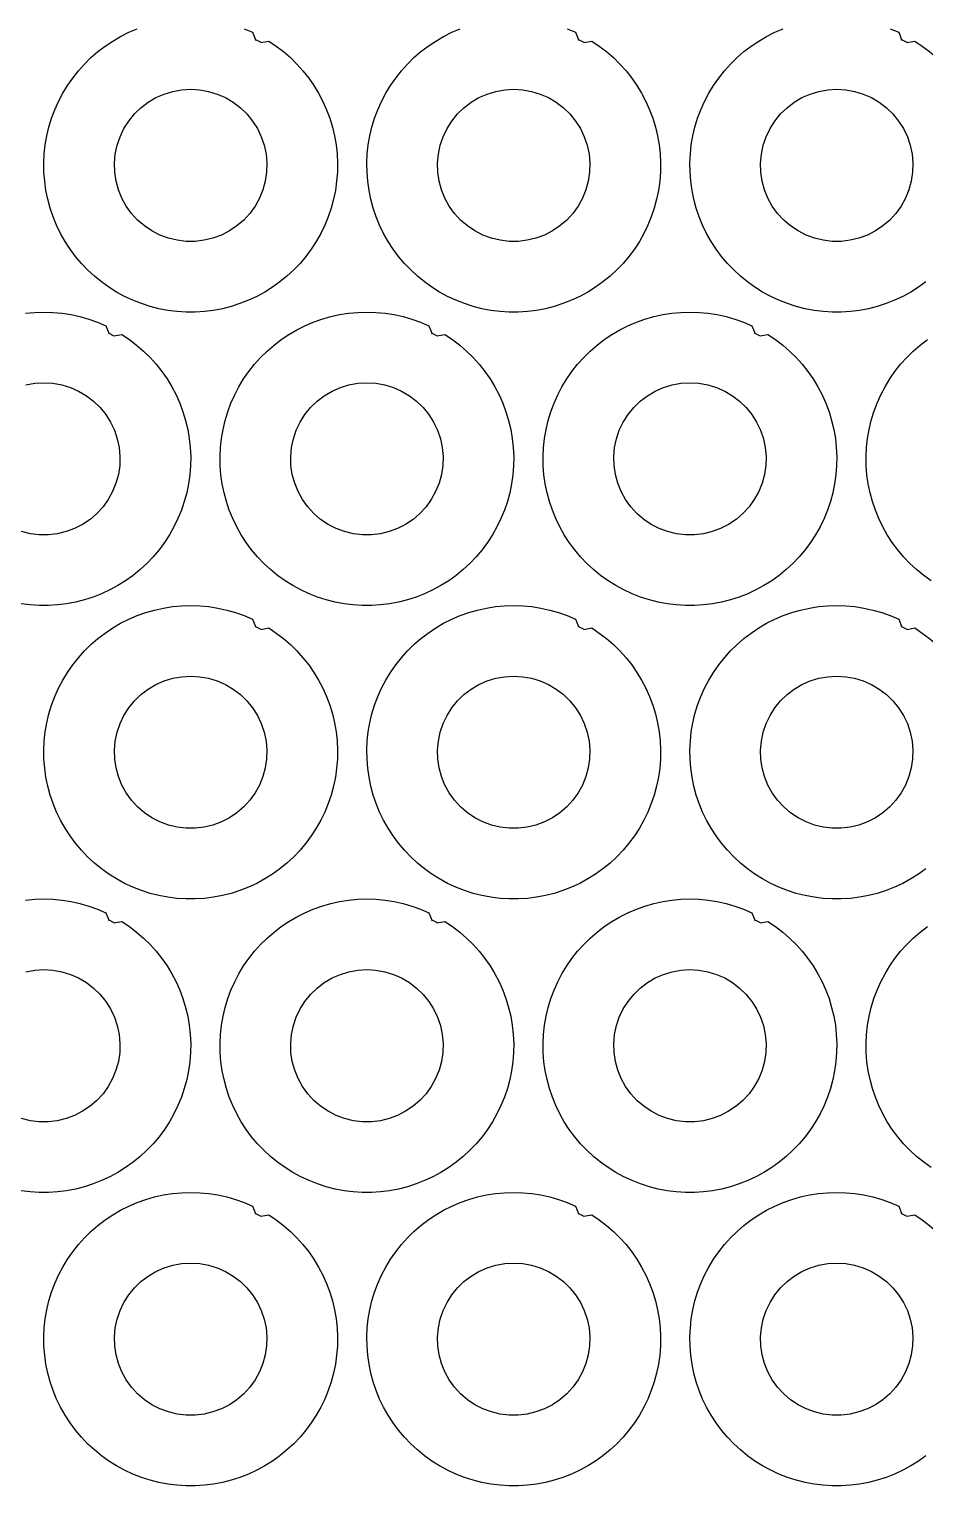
# Model space of a CAD drawing. Extents: x 0 to 183, y 0 to 160.
# Drawn here: x 42.5 to 91.3, y 0.1 to 79.5 of the extents above; entities that cross this region are included whole.
import ezdxf

# ---------------------------------------------------------------- set-up
doc = ezdxf.new("R2010")
doc.units = 0
doc.layers.add('Layer_1', color=7, linetype='CONTINUOUS')

msp = doc.modelspace()

# ---------------------------------------------------------------- linework, layer by layer
at = {"layer": 'Layer_1', "color": 7}
for points in [[(43.356412, 72.741957), (43.41043, 73.236957), (43.495407, 73.726957), (43.610412, 74.211956), (43.755418, 74.687958), (43.929408, 75.153957), (44.132411, 75.607957), (44.363409, 76.048957), (44.620429, 76.474958), (44.904429, 76.882958), (45.213406, 77.273957), (45.545413, 77.643956), (45.899404, 77.992958), (46.275409, 78.319957), (46.670407, 78.621958), (47.083411, 78.899958), (47.513405, 79.150958), (47.957425, 79.373956), (48.415415, 79.569956)], [(54.249428, 79.569956), (54.707418, 79.373956), (54.886962, 78.935481)], [(60.954203, 72.741957), (61.00822, 73.236957), (61.093198, 73.726957), (61.208203, 74.211956), (61.353209, 74.687958), (61.527199, 75.153957), (61.730201, 75.607957), (61.9612, 76.048957), (62.21822, 76.474958), (62.50222, 76.882958), (62.811197, 77.273957), (63.143203, 77.643956), (63.497195, 77.992958), (63.873199, 78.319957), (64.268198, 78.621958), (64.681202, 78.899958), (65.111195, 79.150958), (65.555216, 79.373956), (66.013206, 79.569956)], [(71.847219, 79.569956), (72.305209, 79.373956), (72.484753, 78.935481)], [(78.551995, 72.741957), (78.606012, 73.236957), (78.690989, 73.726957), (78.805995, 74.211956), (78.951001, 74.687958), (79.124991, 75.153957), (79.327993, 75.607957), (79.558992, 76.048957), (79.816012, 76.474958), (80.100012, 76.882958), (80.408989, 77.273957), (80.740995, 77.643956), (81.094986, 77.992958), (81.470991, 78.319957), (81.865989, 78.621958), (82.278993, 78.899958), (82.708987, 79.150958), (83.153007, 79.373956), (83.610998, 79.569956)], [(89.445011, 79.569956), (89.903001, 79.373956), (90.082545, 78.935481)], [(55.171115, 78.81162), (54.847784, 78.974659)], [(55.15141, 78.81795), (55.581404, 78.899958), (55.994408, 78.621958), (56.389406, 78.319957), (56.765411, 77.992958), (57.119431, 77.643956), (57.451409, 77.273957), (57.760414, 76.882958), (58.044414, 76.474958), (58.301405, 76.048957), (58.532404, 75.607957), (58.735407, 75.153957), (58.909425, 74.687958), (59.054431, 74.211956), (59.169408, 73.726957), (59.254413, 73.236957), (59.308431, 72.741957), (59.331291, 72.244958)], [(72.768906, 78.81162), (72.445575, 78.974659)], [(72.749201, 78.81795), (73.179195, 78.899958), (73.592199, 78.621958), (73.987197, 78.319957), (74.363202, 77.992958), (74.717221, 77.643956), (75.049199, 77.273957), (75.358204, 76.882958), (75.642205, 76.474958), (75.899196, 76.048957), (76.130195, 75.607957), (76.333198, 75.153957), (76.507216, 74.687958), (76.652222, 74.211956), (76.767199, 73.726957), (76.852204, 73.236957), (76.906222, 72.741957), (76.929082, 72.244958)], [(90.366698, 78.81162), (90.043367, 78.974659)], [(90.346993, 78.81795), (90.776987, 78.899958), (91.189991, 78.621958), (91.584989, 78.319957), (91.960994, 77.992958), (92.315013, 77.643956), (92.646991, 77.273957), (92.955996, 76.882958), (93.239996, 76.474958), (93.496988, 76.048957), (93.727987, 75.607957), (93.930989, 75.153957), (94.105008, 74.687958), (94.250013, 74.211956), (94.364991, 73.726957), (94.449996, 73.236957), (94.504013, 72.741957), (94.526873, 72.244958)], [(47.184418, 72.243958), (47.227429, 72.733958), (47.329424, 73.214958), (47.486424, 73.680958), (47.698429, 74.124958), (47.960416, 74.539958), (48.270409, 74.921957), (48.623413, 75.264958), (49.014432, 75.562957), (49.437426, 75.812958), (49.88743, 76.010956), (50.357414, 76.154957), (50.841425, 76.241958), (51.332407, 76.270956), (51.823418, 76.241958), (52.307429, 76.154957), (52.777413, 76.010956), (53.227417, 75.812958), (53.650411, 75.562957), (54.04143, 75.264958), (54.394406, 74.921957), (54.704427, 74.539958), (54.966414, 74.124958), (55.178419, 73.680958), (55.335419, 73.214958), (55.437414, 72.733958), (55.480425, 72.243958), (55.466314, 71.751958)], [(64.782209, 72.243958), (64.82522, 72.733958), (64.927215, 73.214958), (65.084215, 73.680958), (65.29622, 74.124958), (65.558207, 74.539958), (65.8682, 74.921957), (66.221204, 75.264958), (66.612222, 75.562957), (67.035217, 75.812958), (67.48522, 76.010956), (67.955205, 76.154957), (68.439216, 76.241958), (68.930198, 76.270956), (69.421208, 76.241958), (69.90522, 76.154957), (70.375204, 76.010956), (70.825208, 75.812958), (71.248202, 75.562957), (71.639221, 75.264958), (71.992196, 74.921957), (72.302218, 74.539958), (72.564204, 74.124958), (72.77621, 73.680958), (72.93321, 73.214958), (73.035205, 72.733958), (73.078216, 72.243958), (73.064105, 71.751958)], [(82.380001, 72.243958), (82.423011, 72.733958), (82.525006, 73.214958), (82.682007, 73.680958), (82.894012, 74.124958), (83.155999, 74.539958), (83.465992, 74.921957), (83.818995, 75.264958), (84.210014, 75.562957), (84.633009, 75.812958), (85.083012, 76.010956), (85.552997, 76.154957), (86.037008, 76.241958), (86.52799, 76.270956), (87.019, 76.241958), (87.503011, 76.154957), (87.972996, 76.010956), (88.422999, 75.812958), (88.845994, 75.562957), (89.237013, 75.264958), (89.589988, 74.921957), (89.900009, 74.539958), (90.161996, 74.124958), (90.374002, 73.680958), (90.531002, 73.214958), (90.632997, 72.733958), (90.676008, 72.243958), (90.661896, 71.751958)], [(43.333411, 72.244958), (43.356553, 72.741957)], [(60.931202, 72.244958), (60.954344, 72.741957)], [(78.528994, 72.244958), (78.552136, 72.741957)], [(59.331404, 72.244958), (59.323501, 71.747956), (59.28543, 71.251956), (59.21541, 70.758956), (59.115419, 70.271959), (58.985427, 69.790968), (58.826423, 69.319967), (58.637419, 68.859945), (58.420419, 68.411945), (58.176409, 67.977972), (57.905419, 67.56096), (57.609425, 67.160967), (57.288425, 66.779967), (56.945412, 66.419964), (56.579427, 66.081947), (56.194419, 65.767946), (55.78943, 65.477963), (55.368411, 65.213972), (54.931418, 64.975946), (54.479411, 64.765944), (54.016425, 64.584955), (53.542405, 64.431963), (53.060426, 64.309958), (52.571419, 64.217954), (52.077418, 64.155949), (51.581412, 64.124961), (51.083431, 64.124961), (50.587425, 64.155949), (50.093424, 64.217954), (49.604417, 64.309958), (49.12241, 64.431963), (48.648418, 64.584955), (48.185404, 64.765944), (47.733425, 64.975946), (47.296404, 65.213972), (46.875413, 65.477963), (46.470424, 65.767946), (46.085417, 66.081947), (45.719431, 66.419964), (45.376418, 66.779967), (45.055418, 67.160967), (44.759424, 67.56096), (44.488406, 67.977972), (44.244425, 68.411945), (44.027424, 68.859945), (43.83842, 69.319967), (43.679416, 69.790968), (43.549424, 70.271959), (43.449405, 70.758956), (43.379413, 71.251956), (43.341426, 71.747956), (43.333524, 72.244958)], [(55.466427, 71.751958), (55.393416, 71.265957), (55.263424, 70.791956), (55.079415, 70.335967), (54.841417, 69.905945), (54.555413, 69.505951), (54.223407, 69.142957), (53.850422, 68.821958), (53.442414, 68.547948), (53.005421, 68.32296), (52.544411, 68.151962), (52.066411, 68.035969), (51.578421, 67.977972), (51.086423, 67.977972), (50.598404, 68.035969), (50.120404, 68.151962), (49.659422, 68.32296), (49.222429, 68.547948), (48.814421, 68.821958), (48.441408, 69.142957), (48.10943, 69.505951), (47.823426, 69.905945), (47.585428, 70.335967), (47.401419, 70.791956), (47.271427, 71.265957), (47.198416, 71.751958), (47.184305, 72.243958)], [(76.929194, 72.244958), (76.921292, 71.747956), (76.88322, 71.251956), (76.813201, 70.758956), (76.71321, 70.271959), (76.583218, 69.790968), (76.424214, 69.319967), (76.23521, 68.859945), (76.018209, 68.411945), (75.7742, 67.977972), (75.50321, 67.56096), (75.207216, 67.160967), (74.886216, 66.779967), (74.543203, 66.419964), (74.177217, 66.081947), (73.79221, 65.767946), (73.387221, 65.477963), (72.966202, 65.213972), (72.529209, 64.975946), (72.077202, 64.765944), (71.614216, 64.584955), (71.140196, 64.431963), (70.658217, 64.309958), (70.16921, 64.217954), (69.675208, 64.155949), (69.179203, 64.124961), (68.681222, 64.124961), (68.185216, 64.155949), (67.691214, 64.217954), (67.202208, 64.309958), (66.720201, 64.431963), (66.246208, 64.584955), (65.783195, 64.765944), (65.331216, 64.975946), (64.894195, 65.213972), (64.473204, 65.477963), (64.068215, 65.767946), (63.683207, 66.081947), (63.317222, 66.419964), (62.974209, 66.779967), (62.653209, 67.160967), (62.357214, 67.56096), (62.086196, 67.977972), (61.842215, 68.411945), (61.625215, 68.859945), (61.43621, 69.319967), (61.277206, 69.790968), (61.147215, 70.271959), (61.047195, 70.758956), (60.977204, 71.251956), (60.939217, 71.747956), (60.931315, 72.244958)], [(73.064218, 71.751958), (72.991207, 71.265957), (72.861215, 70.791956), (72.677206, 70.335967), (72.439208, 69.905945), (72.153204, 69.505951), (71.821198, 69.142957), (71.448213, 68.821958), (71.040204, 68.547948), (70.603212, 68.32296), (70.142202, 68.151962), (69.664202, 68.035969), (69.176211, 67.977972), (68.684213, 67.977972), (68.196195, 68.035969), (67.718195, 68.151962), (67.257213, 68.32296), (66.82022, 68.547948), (66.412212, 68.821958), (66.039198, 69.142957), (65.70722, 69.505951), (65.421216, 69.905945), (65.183218, 70.335967), (64.99921, 70.791956), (64.869218, 71.265957), (64.796207, 71.751958), (64.782096, 72.243958)], [(91.390002, 65.767946), (90.985013, 65.477963), (90.563994, 65.213972), (90.127001, 64.975946), (89.674994, 64.765944), (89.212008, 64.584955), (88.737988, 64.431963), (88.256008, 64.309958), (87.767002, 64.217954), (87.273, 64.155949), (86.776995, 64.124961), (86.279014, 64.124961), (85.783008, 64.155949), (85.289006, 64.217954), (84.8, 64.309958), (84.317992, 64.431963), (83.844, 64.584955), (83.380986, 64.765944), (82.929008, 64.975946), (82.491986, 65.213972), (82.070996, 65.477963), (81.666007, 65.767946), (81.280999, 66.081947), (80.915013, 66.419964), (80.572, 66.779967), (80.251001, 67.160967), (79.955006, 67.56096), (79.683988, 67.977972), (79.440007, 68.411945), (79.223006, 68.859945), (79.034002, 69.319967), (78.874998, 69.790968), (78.745007, 70.271959), (78.644987, 70.758956), (78.574996, 71.251956), (78.537009, 71.747956), (78.529107, 72.244958)], [(90.662009, 71.751958), (90.588998, 71.265957), (90.459007, 70.791956), (90.274998, 70.335967), (90.037, 69.905945), (89.750996, 69.505951), (89.41899, 69.142957), (89.046005, 68.821958), (88.637996, 68.547948), (88.201003, 68.32296), (87.739993, 68.151962), (87.261994, 68.035969), (86.774003, 67.977972), (86.282005, 67.977972), (85.793986, 68.035969), (85.315987, 68.151962), (84.855005, 68.32296), (84.418012, 68.547948), (84.010003, 68.821958), (83.63699, 69.142957), (83.305012, 69.505951), (83.019008, 69.905945), (82.78101, 70.335967), (82.597001, 70.791956), (82.46701, 71.265957), (82.393999, 71.751958), (82.379888, 72.243958)], [(42.340412, 64.062946), (42.836418, 64.109947), (43.333411, 64.124961), (43.830433, 64.109933), (44.32641, 64.062946), (44.81742, 63.985947), (45.303407, 63.878945), (45.781435, 63.740947), (46.250432, 63.573945), (46.708422, 63.377945), (46.887966, 62.93947)], [(52.955207, 56.745945), (53.009224, 57.240946), (53.094201, 57.730946), (53.209207, 58.215945), (53.354213, 58.691947), (53.528203, 59.157946), (53.731205, 59.611946), (53.962204, 60.052946), (54.219224, 60.478947), (54.503224, 60.886947), (54.812201, 61.277946), (55.144207, 61.647945), (55.498198, 61.996947), (55.874203, 62.323946), (56.269201, 62.625946), (56.682205, 62.903947), (57.112199, 63.154947), (57.556219, 63.377945), (58.01421, 63.573945), (58.483206, 63.740947), (58.961206, 63.878945), (59.447221, 63.985947), (59.938203, 64.062946), (60.434209, 64.109947), (60.931202, 64.124961), (61.428224, 64.109933), (61.924201, 64.062946), (62.415211, 63.985947), (62.901198, 63.878945), (63.379226, 63.740947), (63.848223, 63.573945), (64.306213, 63.377945), (64.485757, 62.93947)], [(70.552999, 56.745945), (70.607016, 57.240946), (70.691993, 57.730946), (70.806999, 58.215945), (70.952004, 58.691947), (71.125994, 59.157946), (71.328997, 59.611946), (71.559996, 60.052946), (71.817016, 60.478947), (72.101016, 60.886947), (72.409993, 61.277946), (72.741999, 61.647945), (73.09599, 61.996947), (73.471995, 62.323946), (73.866993, 62.625946), (74.279997, 62.903947), (74.709991, 63.154947), (75.154011, 63.377945), (75.612001, 63.573945), (76.080998, 63.740947), (76.558998, 63.878945), (77.045013, 63.985947), (77.535995, 64.062946), (78.032, 64.109947), (78.528994, 64.124961), (79.026015, 64.109933), (79.521993, 64.062946), (80.013003, 63.985947), (80.49899, 63.878945), (80.977018, 63.740947), (81.446014, 63.573945), (81.904005, 63.377945), (82.083549, 62.93947)], [(47.172119, 62.815608), (46.848788, 62.978648)], [(47.152414, 62.821939), (47.582408, 62.903947), (47.995412, 62.625946), (48.39041, 62.323946), (48.766415, 61.996947), (49.120434, 61.647945), (49.452412, 61.277946), (49.761417, 60.886947), (50.045418, 60.478947), (50.302409, 60.052946), (50.533408, 59.611946), (50.736411, 59.157946), (50.910429, 58.691947), (51.055435, 58.215945), (51.170412, 57.730946), (51.255417, 57.240946), (51.309435, 56.745945), (51.332295, 56.248946)], [(64.76991, 62.815608), (64.446579, 62.978648)], [(64.750205, 62.821939), (65.180199, 62.903947), (65.593203, 62.625946), (65.988201, 62.323946), (66.364206, 61.996947), (66.718225, 61.647945), (67.050203, 61.277946), (67.359208, 60.886947), (67.643208, 60.478947), (67.9002, 60.052946), (68.131199, 59.611946), (68.334201, 59.157946), (68.50822, 58.691947), (68.653225, 58.215945), (68.768203, 57.730946), (68.853208, 57.240946), (68.907225, 56.745945), (68.930085, 56.248946)], [(82.367701, 62.815608), (82.044371, 62.978648)], [(82.347997, 62.821939), (82.77799, 62.903947), (83.190994, 62.625946), (83.585993, 62.323946), (83.961997, 61.996947), (84.316017, 61.647945), (84.647995, 61.277946), (84.957, 60.886947), (85.241, 60.478947), (85.497992, 60.052946), (85.728991, 59.611946), (85.931993, 59.157946), (86.106011, 58.691947), (86.251017, 58.215945), (86.365994, 57.730946), (86.451, 57.240946), (86.505017, 56.745945), (86.527877, 56.248946)], [(88.15079, 56.745945), (88.204808, 57.240946), (88.289785, 57.730946), (88.40479, 58.215945), (88.549796, 58.691947), (88.723786, 59.157946), (88.926789, 59.611946), (89.157787, 60.052946), (89.414807, 60.478947), (89.698807, 60.886947), (90.007784, 61.277946), (90.339791, 61.647945), (90.693782, 61.996947), (91.069787, 62.323946), (91.464785, 62.625946)], [(42.358418, 60.158946), (42.842429, 60.245947), (43.333411, 60.274945), (43.824421, 60.245947), (44.308433, 60.158946), (44.778417, 60.014945), (45.228421, 59.816946), (45.651415, 59.566945), (46.042434, 59.268947), (46.395409, 58.925945), (46.705431, 58.543946), (46.967417, 58.128947), (47.179423, 57.684947), (47.336423, 57.218947), (47.438418, 56.737947), (47.481429, 56.247947), (47.467318, 55.755946)], [(56.783213, 56.247947), (56.826223, 56.737947), (56.928218, 57.218947), (57.085219, 57.684947), (57.297224, 58.128947), (57.559211, 58.543946), (57.869204, 58.925945), (58.222207, 59.268947), (58.613226, 59.566945), (59.036221, 59.816946), (59.486224, 60.014945), (59.956209, 60.158946), (60.44022, 60.245947), (60.931202, 60.274945), (61.422212, 60.245947), (61.906223, 60.158946), (62.376208, 60.014945), (62.826211, 59.816946), (63.249206, 59.566945), (63.640225, 59.268947), (63.9932, 58.925945), (64.303221, 58.543946), (64.565208, 58.128947), (64.777214, 57.684947), (64.934214, 57.218947), (65.036209, 56.737947), (65.07922, 56.247947), (65.065108, 55.755946)], [(74.381004, 56.247947), (74.424015, 56.737947), (74.52601, 57.218947), (74.68301, 57.684947), (74.895016, 58.128947), (75.157003, 58.543946), (75.466996, 58.925945), (75.819999, 59.268947), (76.211018, 59.566945), (76.634013, 59.816946), (77.084016, 60.014945), (77.554001, 60.158946), (78.038012, 60.245947), (78.528994, 60.274945), (79.020004, 60.245947), (79.504015, 60.158946), (79.974, 60.014945), (80.424003, 59.816946), (80.846998, 59.566945), (81.238017, 59.268947), (81.590992, 58.925945), (81.901013, 58.543946), (82.163, 58.128947), (82.375005, 57.684947), (82.532006, 57.218947), (82.634001, 56.737947), (82.677011, 56.247947), (82.6629, 55.755946)], [(52.932206, 56.248946), (52.955348, 56.745945)], [(70.529998, 56.248946), (70.55314, 56.745945)], [(88.127789, 56.248946), (88.150931, 56.745945)], [(51.332407, 56.248946), (51.324505, 55.751944), (51.286433, 55.255945), (51.216414, 54.762945), (51.116423, 54.275948), (50.986431, 53.794956), (50.827427, 53.323956), (50.638423, 52.863933), (50.421422, 52.415934), (50.177413, 51.981961), (49.906423, 51.564949), (49.610429, 51.164956), (49.289429, 50.783956), (48.946416, 50.423953), (48.58043, 50.085935), (48.195423, 49.771935), (47.790434, 49.481952), (47.369415, 49.217961), (46.932422, 48.979935), (46.480415, 48.769933), (46.017429, 48.588944), (45.543409, 48.435951), (45.06143, 48.313947), (44.572423, 48.221942), (44.078421, 48.159938), (43.582416, 48.12895), (43.084435, 48.12895), (42.588429, 48.159938), (42.094427, 48.221942)], [(47.467431, 55.755946), (47.39442, 55.269946), (47.264428, 54.795945), (47.080419, 54.339956), (46.842421, 53.909934), (46.556417, 53.50994), (46.224411, 53.146946), (45.851426, 52.825946), (45.443417, 52.551937), (45.006425, 52.326949), (44.545415, 52.155951), (44.067415, 52.039957), (43.579424, 51.981961), (43.087426, 51.981961), (42.599408, 52.039957), (42.121408, 52.155951)], [(68.930198, 56.248946), (68.922296, 55.751944), (68.884224, 55.255945), (68.814205, 54.762945), (68.714214, 54.275948), (68.584222, 53.794956), (68.425218, 53.323956), (68.236214, 52.863933), (68.019213, 52.415934), (67.775204, 51.981961), (67.504214, 51.564949), (67.208219, 51.164956), (66.88722, 50.783956), (66.544207, 50.423953), (66.178221, 50.085935), (65.793214, 49.771935), (65.388225, 49.481952), (64.967206, 49.217961), (64.530213, 48.979935), (64.078206, 48.769933), (63.61522, 48.588944), (63.1412, 48.435951), (62.65922, 48.313947), (62.170214, 48.221942), (61.676212, 48.159938), (61.180207, 48.12895), (60.682226, 48.12895), (60.18622, 48.159938), (59.692218, 48.221942), (59.203212, 48.313947), (58.721204, 48.435951), (58.247212, 48.588944), (57.784198, 48.769933), (57.33222, 48.979935), (56.895198, 49.217961), (56.474208, 49.481952), (56.069219, 49.771935), (55.684211, 50.085935), (55.318225, 50.423953), (54.975212, 50.783956), (54.654213, 51.164956), (54.358218, 51.564949), (54.0872, 51.981961), (53.843219, 52.415934), (53.626218, 52.863933), (53.437214, 53.323956), (53.27821, 53.794956), (53.148219, 54.275948), (53.048199, 54.762945), (52.978208, 55.255945), (52.940221, 55.751944), (52.932319, 56.248946)], [(65.065221, 55.755946), (64.99221, 55.269946), (64.862219, 54.795945), (64.67821, 54.339956), (64.440212, 53.909934), (64.154208, 53.50994), (63.822202, 53.146946), (63.449217, 52.825946), (63.041208, 52.551937), (62.604215, 52.326949), (62.143205, 52.155951), (61.665206, 52.039957), (61.177215, 51.981961), (60.685217, 51.981961), (60.197198, 52.039957), (59.719199, 52.155951), (59.258217, 52.326949), (58.821224, 52.551937), (58.413215, 52.825946), (58.040202, 53.146946), (57.708224, 53.50994), (57.42222, 53.909934), (57.184222, 54.339956), (57.000213, 54.795945), (56.870222, 55.269946), (56.797211, 55.755946), (56.7831, 56.247947)], [(86.52799, 56.248946), (86.520088, 55.751944), (86.482016, 55.255945), (86.411997, 54.762945), (86.312005, 54.275948), (86.182014, 53.794956), (86.02301, 53.323956), (85.834006, 52.863933), (85.617005, 52.415934), (85.372996, 51.981961), (85.102006, 51.564949), (84.806011, 51.164956), (84.485012, 50.783956), (84.141999, 50.423953), (83.776013, 50.085935), (83.391005, 49.771935), (82.986016, 49.481952), (82.564997, 49.217961), (82.128004, 48.979935), (81.675997, 48.769933), (81.213012, 48.588944), (80.738991, 48.435951), (80.257012, 48.313947), (79.768006, 48.221942), (79.274004, 48.159938), (78.777998, 48.12895), (78.280017, 48.12895), (77.784012, 48.159938), (77.29001, 48.221942), (76.801004, 48.313947), (76.318996, 48.435951), (75.845004, 48.588944), (75.38199, 48.769933), (74.930011, 48.979935), (74.49299, 49.217961), (74.071999, 49.481952), (73.66701, 49.771935), (73.282003, 50.085935), (72.916017, 50.423953), (72.573004, 50.783956), (72.252005, 51.164956), (71.95601, 51.564949), (71.684992, 51.981961), (71.441011, 52.415934), (71.22401, 52.863933), (71.035006, 53.323956), (70.876002, 53.794956), (70.74601, 54.275948), (70.645991, 54.762945), (70.576, 55.255945), (70.538013, 55.751944), (70.53011, 56.248946)], [(82.663013, 55.755946), (82.590002, 55.269946), (82.460011, 54.795945), (82.276002, 54.339956), (82.038004, 53.909934), (81.752, 53.50994), (81.419994, 53.146946), (81.047009, 52.825946), (80.639, 52.551937), (80.202007, 52.326949), (79.740997, 52.155951), (79.262997, 52.039957), (78.775007, 51.981961), (78.283009, 51.981961), (77.79499, 52.039957), (77.31699, 52.155951), (76.856009, 52.326949), (76.419016, 52.551937), (76.011007, 52.825946), (75.637994, 53.146946), (75.306016, 53.50994), (75.020012, 53.909934), (74.782014, 54.339956), (74.598005, 54.795945), (74.468014, 55.269946), (74.395003, 55.755946), (74.380892, 56.247947)], [(91.669791, 49.481952), (91.264802, 49.771935), (90.879795, 50.085935), (90.513809, 50.423953), (90.170796, 50.783956), (89.849796, 51.164956), (89.553802, 51.564949), (89.282784, 51.981961), (89.038803, 52.415934), (88.821802, 52.863933), (88.632798, 53.323956), (88.473794, 53.794956), (88.343802, 54.275948), (88.243783, 54.762945), (88.173791, 55.255945), (88.135804, 55.751944), (88.127902, 56.248946)], [(43.356412, 40.749934), (43.41043, 41.244935), (43.495407, 41.734935), (43.610412, 42.219934), (43.755418, 42.695935), (43.929408, 43.161935), (44.132411, 43.615935), (44.363409, 44.056935), (44.620429, 44.482935), (44.904429, 44.890936), (45.213406, 45.281935), (45.545413, 45.651934), (45.899404, 46.000935), (46.275409, 46.327935), (46.670407, 46.629935), (47.083411, 46.907935), (47.513405, 47.158935), (47.957425, 47.381933), (48.415415, 47.577934), (48.884412, 47.744936), (49.362412, 47.882934), (49.848427, 47.989936), (50.339409, 48.066935), (50.835414, 48.113936), (51.332407, 48.12895), (51.829429, 48.113922), (52.325406, 48.066935), (52.816417, 47.989936), (53.302403, 47.882934), (53.780431, 47.744936), (54.249428, 47.577934), (54.707418, 47.381933), (54.886962, 46.943459)], [(60.954203, 40.749934), (61.00822, 41.244935), (61.093198, 41.734935), (61.208203, 42.219934), (61.353209, 42.695935), (61.527199, 43.161935), (61.730201, 43.615935), (61.9612, 44.056935), (62.21822, 44.482935), (62.50222, 44.890936), (62.811197, 45.281935), (63.143203, 45.651934), (63.497195, 46.000935), (63.873199, 46.327935), (64.268198, 46.629935), (64.681202, 46.907935), (65.111195, 47.158935), (65.555216, 47.381933), (66.013206, 47.577934), (66.482203, 47.744936), (66.960202, 47.882934), (67.446217, 47.989936), (67.937199, 48.066935), (68.433205, 48.113936), (68.930198, 48.12895), (69.42722, 48.113922), (69.923197, 48.066935), (70.414207, 47.989936), (70.900194, 47.882934), (71.378222, 47.744936), (71.847219, 47.577934), (72.305209, 47.381933), (72.484753, 46.943459)], [(78.551995, 40.749934), (78.606012, 41.244935), (78.690989, 41.734935), (78.805995, 42.219934), (78.951001, 42.695935), (79.124991, 43.161935), (79.327993, 43.615935), (79.558992, 44.056935), (79.816012, 44.482935), (80.100012, 44.890936), (80.408989, 45.281935), (80.740995, 45.651934), (81.094986, 46.000935), (81.470991, 46.327935), (81.865989, 46.629935), (82.278993, 46.907935), (82.708987, 47.158935), (83.153007, 47.381933), (83.610998, 47.577934), (84.079994, 47.744936), (84.557994, 47.882934), (85.044009, 47.989936), (85.534991, 48.066935), (86.030997, 48.113936), (86.52799, 48.12895), (87.025012, 48.113922), (87.520989, 48.066935), (88.011999, 47.989936), (88.497986, 47.882934), (88.976014, 47.744936), (89.445011, 47.577934), (89.903001, 47.381933), (90.082545, 46.943459)], [(55.171115, 46.819597), (54.847784, 46.982637)], [(55.15141, 46.825927), (55.581404, 46.907935), (55.994408, 46.629935), (56.389406, 46.327935), (56.765411, 46.000935), (57.119431, 45.651934), (57.451409, 45.281935), (57.760414, 44.890936), (58.044414, 44.482935), (58.301405, 44.056935), (58.532404, 43.615935), (58.735407, 43.161935), (58.909425, 42.695935), (59.054431, 42.219934), (59.169408, 41.734935), (59.254413, 41.244935), (59.308431, 40.749934), (59.331291, 40.252935)], [(72.768906, 46.819597), (72.445575, 46.982637)], [(72.749201, 46.825927), (73.179195, 46.907935), (73.592199, 46.629935), (73.987197, 46.327935), (74.363202, 46.000935), (74.717221, 45.651934), (75.049199, 45.281935), (75.358204, 44.890936), (75.642205, 44.482935), (75.899196, 44.056935), (76.130195, 43.615935), (76.333198, 43.161935), (76.507216, 42.695935), (76.652222, 42.219934), (76.767199, 41.734935), (76.852204, 41.244935), (76.906222, 40.749934), (76.929082, 40.252935)], [(90.366698, 46.819597), (90.043367, 46.982637)], [(90.346993, 46.825927), (90.776987, 46.907935), (91.189991, 46.629935), (91.584989, 46.327935), (91.960994, 46.000935), (92.315013, 45.651934), (92.646991, 45.281935), (92.955996, 44.890936), (93.239996, 44.482935), (93.496988, 44.056935), (93.727987, 43.615935), (93.930989, 43.161935), (94.105008, 42.695935), (94.250013, 42.219934), (94.364991, 41.734935), (94.449996, 41.244935), (94.504013, 40.749934), (94.526873, 40.252935)], [(47.184418, 40.251936), (47.227429, 40.741936), (47.329424, 41.222936), (47.486424, 41.688935), (47.698429, 42.132936), (47.960416, 42.547935), (48.270409, 42.929934), (48.623413, 43.272936), (49.014432, 43.570934), (49.437426, 43.820935), (49.88743, 44.018934), (50.357414, 44.162935), (50.841425, 44.249935), (51.332407, 44.278934), (51.823418, 44.249935), (52.307429, 44.162935), (52.777413, 44.018934), (53.227417, 43.820935), (53.650411, 43.570934), (54.04143, 43.272936), (54.394406, 42.929934), (54.704427, 42.547935), (54.966414, 42.132936), (55.178419, 41.688935), (55.335419, 41.222936), (55.437414, 40.741936), (55.480425, 40.251936), (55.466314, 39.759935)], [(64.782209, 40.251936), (64.82522, 40.741936), (64.927215, 41.222936), (65.084215, 41.688935), (65.29622, 42.132936), (65.558207, 42.547935), (65.8682, 42.929934), (66.221204, 43.272936), (66.612222, 43.570934), (67.035217, 43.820935), (67.48522, 44.018934), (67.955205, 44.162935), (68.439216, 44.249935), (68.930198, 44.278934), (69.421208, 44.249935), (69.90522, 44.162935), (70.375204, 44.018934), (70.825208, 43.820935), (71.248202, 43.570934), (71.639221, 43.272936), (71.992196, 42.929934), (72.302218, 42.547935), (72.564204, 42.132936), (72.77621, 41.688935), (72.93321, 41.222936), (73.035205, 40.741936), (73.078216, 40.251936), (73.064105, 39.759935)], [(82.380001, 40.251936), (82.423011, 40.741936), (82.525006, 41.222936), (82.682007, 41.688935), (82.894012, 42.132936), (83.155999, 42.547935), (83.465992, 42.929934), (83.818995, 43.272936), (84.210014, 43.570934), (84.633009, 43.820935), (85.083012, 44.018934), (85.552997, 44.162935), (86.037008, 44.249935), (86.52799, 44.278934), (87.019, 44.249935), (87.503011, 44.162935), (87.972996, 44.018934), (88.422999, 43.820935), (88.845994, 43.570934), (89.237013, 43.272936), (89.589988, 42.929934), (89.900009, 42.547935), (90.161996, 42.132936), (90.374002, 41.688935), (90.531002, 41.222936), (90.632997, 40.741936), (90.676008, 40.251936), (90.661896, 39.759935)], [(43.333411, 40.252935), (43.356553, 40.749934)], [(60.931202, 40.252935), (60.954344, 40.749934)], [(78.528994, 40.252935), (78.552136, 40.749934)], [(59.331404, 40.252935), (59.323501, 39.755933), (59.28543, 39.259933), (59.21541, 38.766933), (59.115419, 38.279936), (58.985427, 37.798945), (58.826423, 37.327944), (58.637419, 36.867922), (58.420419, 36.419923), (58.176409, 35.98595), (57.905419, 35.568938), (57.609425, 35.168944), (57.288425, 34.787944), (56.945412, 34.427942), (56.579427, 34.089924), (56.194419, 33.775924), (55.78943, 33.48594), (55.368411, 33.22195), (54.931418, 32.983924), (54.479411, 32.773922), (54.016425, 32.592933), (53.542405, 32.43994), (53.060426, 32.317936), (52.571419, 32.225931), (52.077418, 32.163927), (51.581412, 32.132939), (51.083431, 32.132939), (50.587425, 32.163927), (50.093424, 32.225931), (49.604417, 32.317936), (49.12241, 32.43994), (48.648418, 32.592933), (48.185404, 32.773922), (47.733425, 32.983924), (47.296404, 33.22195), (46.875413, 33.48594), (46.470424, 33.775924), (46.085417, 34.089924), (45.719431, 34.427942), (45.376418, 34.787944), (45.055418, 35.168944), (44.759424, 35.568938), (44.488406, 35.98595), (44.244425, 36.419923), (44.027424, 36.867922), (43.83842, 37.327944), (43.679416, 37.798945), (43.549424, 38.279936), (43.449405, 38.766933), (43.379413, 39.259933), (43.341426, 39.755933), (43.333524, 40.252935)], [(55.466427, 39.759935), (55.393416, 39.273934), (55.263424, 38.799934), (55.079415, 38.343944), (54.841417, 37.913922), (54.555413, 37.513929), (54.223407, 37.150935), (53.850422, 36.829935), (53.442414, 36.555926), (53.005421, 36.330938), (52.544411, 36.15994), (52.066411, 36.043946), (51.578421, 35.98595), (51.086423, 35.98595), (50.598404, 36.043946), (50.120404, 36.15994), (49.659422, 36.330938), (49.222429, 36.555926), (48.814421, 36.829935), (48.441408, 37.150935), (48.10943, 37.513929), (47.823426, 37.913922), (47.585428, 38.343944), (47.401419, 38.799934), (47.271427, 39.273934), (47.198416, 39.759935), (47.184305, 40.251936)], [(76.929194, 40.252935), (76.921292, 39.755933), (76.88322, 39.259933), (76.813201, 38.766933), (76.71321, 38.279936), (76.583218, 37.798945), (76.424214, 37.327944), (76.23521, 36.867922), (76.018209, 36.419923), (75.7742, 35.98595), (75.50321, 35.568938), (75.207216, 35.168944), (74.886216, 34.787944), (74.543203, 34.427942), (74.177217, 34.089924), (73.79221, 33.775924), (73.387221, 33.48594), (72.966202, 33.22195), (72.529209, 32.983924), (72.077202, 32.773922), (71.614216, 32.592933), (71.140196, 32.43994), (70.658217, 32.317936), (70.16921, 32.225931), (69.675208, 32.163927), (69.179203, 32.132939), (68.681222, 32.132939), (68.185216, 32.163927), (67.691214, 32.225931), (67.202208, 32.317936), (66.720201, 32.43994), (66.246208, 32.592933), (65.783195, 32.773922), (65.331216, 32.983924), (64.894195, 33.22195), (64.473204, 33.48594), (64.068215, 33.775924), (63.683207, 34.089924), (63.317222, 34.427942), (62.974209, 34.787944), (62.653209, 35.168944), (62.357214, 35.568938), (62.086196, 35.98595), (61.842215, 36.419923), (61.625215, 36.867922), (61.43621, 37.327944), (61.277206, 37.798945), (61.147215, 38.279936), (61.047195, 38.766933), (60.977204, 39.259933), (60.939217, 39.755933), (60.931315, 40.252935)], [(73.064218, 39.759935), (72.991207, 39.273934), (72.861215, 38.799934), (72.677206, 38.343944), (72.439208, 37.913922), (72.153204, 37.513929), (71.821198, 37.150935), (71.448213, 36.829935), (71.040204, 36.555926), (70.603212, 36.330938), (70.142202, 36.15994), (69.664202, 36.043946), (69.176211, 35.98595), (68.684213, 35.98595), (68.196195, 36.043946), (67.718195, 36.15994), (67.257213, 36.330938), (66.82022, 36.555926), (66.412212, 36.829935), (66.039198, 37.150935), (65.70722, 37.513929), (65.421216, 37.913922), (65.183218, 38.343944), (64.99921, 38.799934), (64.869218, 39.273934), (64.796207, 39.759935), (64.782096, 40.251936)], [(91.390002, 33.775924), (90.985013, 33.48594), (90.563994, 33.22195), (90.127001, 32.983924), (89.674994, 32.773922), (89.212008, 32.592933), (88.737988, 32.43994), (88.256008, 32.317936), (87.767002, 32.225931), (87.273, 32.163927), (86.776995, 32.132939), (86.279014, 32.132939), (85.783008, 32.163927), (85.289006, 32.225931), (84.8, 32.317936), (84.317992, 32.43994), (83.844, 32.592933), (83.380986, 32.773922), (82.929008, 32.983924), (82.491986, 33.22195), (82.070996, 33.48594), (81.666007, 33.775924), (81.280999, 34.089924), (80.915013, 34.427942), (80.572, 34.787944), (80.251001, 35.168944), (79.955006, 35.568938), (79.683988, 35.98595), (79.440007, 36.419923), (79.223006, 36.867922), (79.034002, 37.327944), (78.874998, 37.798945), (78.745007, 38.279936), (78.644987, 38.766933), (78.574996, 39.259933), (78.537009, 39.755933), (78.529107, 40.252935)], [(90.662009, 39.759935), (90.588998, 39.273934), (90.459007, 38.799934), (90.274998, 38.343944), (90.037, 37.913922), (89.750996, 37.513929), (89.41899, 37.150935), (89.046005, 36.829935), (88.637996, 36.555926), (88.201003, 36.330938), (87.739993, 36.15994), (87.261994, 36.043946), (86.774003, 35.98595), (86.282005, 35.98595), (85.793986, 36.043946), (85.315987, 36.15994), (84.855005, 36.330938), (84.418012, 36.555926), (84.010003, 36.829935), (83.63699, 37.150935), (83.305012, 37.513929), (83.019008, 37.913922), (82.78101, 38.343944), (82.597001, 38.799934), (82.46701, 39.273934), (82.393999, 39.759935), (82.379888, 40.251936)], [(42.340412, 32.070923), (42.836418, 32.117925), (43.333411, 32.132939), (43.830433, 32.117911), (44.32641, 32.070923), (44.81742, 31.993925), (45.303407, 31.886923), (45.781435, 31.748925), (46.250432, 31.581923), (46.708422, 31.385922), (46.887966, 30.947447)], [(52.955207, 24.753923), (53.009224, 25.248924), (53.094201, 25.738923), (53.209207, 26.223922), (53.354213, 26.699924), (53.528203, 27.165924), (53.731205, 27.619923), (53.962204, 28.060924), (54.219224, 28.486924), (54.503224, 28.894924), (54.812201, 29.285923), (55.144207, 29.655922), (55.498198, 30.004924), (55.874203, 30.331924), (56.269201, 30.633924), (56.682205, 30.911924), (57.112199, 31.162924), (57.556219, 31.385922), (58.01421, 31.581923), (58.483206, 31.748925), (58.961206, 31.886923), (59.447221, 31.993925), (59.938203, 32.070923), (60.434209, 32.117925), (60.931202, 32.132939), (61.428224, 32.117911), (61.924201, 32.070923), (62.415211, 31.993925), (62.901198, 31.886923), (63.379226, 31.748925), (63.848223, 31.581923), (64.306213, 31.385922), (64.485757, 30.947447)], [(70.552999, 24.753923), (70.607016, 25.248924), (70.691993, 25.738923), (70.806999, 26.223922), (70.952004, 26.699924), (71.125994, 27.165924), (71.328997, 27.619923), (71.559996, 28.060924), (71.817016, 28.486924), (72.101016, 28.894924), (72.409993, 29.285923), (72.741999, 29.655922), (73.09599, 30.004924), (73.471995, 30.331924), (73.866993, 30.633924), (74.279997, 30.911924), (74.709991, 31.162924), (75.154011, 31.385922), (75.612001, 31.581923), (76.080998, 31.748925), (76.558998, 31.886923), (77.045013, 31.993925), (77.535995, 32.070923), (78.032, 32.117925), (78.528994, 32.132939), (79.026015, 32.117911), (79.521993, 32.070923), (80.013003, 31.993925), (80.49899, 31.886923), (80.977018, 31.748925), (81.446014, 31.581923), (81.904005, 31.385922), (82.083549, 30.947447)], [(47.172119, 30.823586), (46.848788, 30.986626)], [(64.76991, 30.823586), (64.446579, 30.986626)], [(82.367701, 30.823586), (82.044371, 30.986626)], [(47.152414, 30.829916), (47.582408, 30.911924), (47.995412, 30.633924), (48.39041, 30.331924), (48.766415, 30.004924), (49.120434, 29.655922), (49.452412, 29.285923), (49.761417, 28.894924), (50.045418, 28.486924), (50.302409, 28.060924), (50.533408, 27.619923), (50.736411, 27.165924), (50.910429, 26.699924), (51.055435, 26.223922), (51.170412, 25.738923), (51.255417, 25.248924), (51.309435, 24.753923), (51.332295, 24.256924)], [(64.750205, 30.829916), (65.180199, 30.911924), (65.593203, 30.633924), (65.988201, 30.331924), (66.364206, 30.004924), (66.718225, 29.655922), (67.050203, 29.285923), (67.359208, 28.894924), (67.643208, 28.486924), (67.9002, 28.060924), (68.131199, 27.619923), (68.334201, 27.165924), (68.50822, 26.699924), (68.653225, 26.223922), (68.768203, 25.738923), (68.853208, 25.248924), (68.907225, 24.753923), (68.930085, 24.256924)], [(82.347997, 30.829916), (82.77799, 30.911924), (83.190994, 30.633924), (83.585993, 30.331924), (83.961997, 30.004924), (84.316017, 29.655922), (84.647995, 29.285923), (84.957, 28.894924), (85.241, 28.486924), (85.497992, 28.060924), (85.728991, 27.619923), (85.931993, 27.165924), (86.106011, 26.699924), (86.251017, 26.223922), (86.365994, 25.738923), (86.451, 25.248924), (86.505017, 24.753923), (86.527877, 24.256924)], [(88.15079, 24.753923), (88.204808, 25.248924), (88.289785, 25.738923), (88.40479, 26.223922), (88.549796, 26.699924), (88.723786, 27.165924), (88.926789, 27.619923), (89.157787, 28.060924), (89.414807, 28.486924), (89.698807, 28.894924), (90.007784, 29.285923), (90.339791, 29.655922), (90.693782, 30.004924), (91.069787, 30.331924), (91.464785, 30.633924)], [(42.358418, 28.166924), (42.842429, 28.253924), (43.333411, 28.282923), (43.824421, 28.253924), (44.308433, 28.166924), (44.778417, 28.022923), (45.228421, 27.824924), (45.651415, 27.574923), (46.042434, 27.276925), (46.395409, 26.933923), (46.705431, 26.551924), (46.967417, 26.136925), (47.179423, 25.692924), (47.336423, 25.226924), (47.438418, 24.745925), (47.481429, 24.255925), (47.467318, 23.763924)], [(56.783213, 24.255925), (56.826223, 24.745925), (56.928218, 25.226924), (57.085219, 25.692924), (57.297224, 26.136925), (57.559211, 26.551924), (57.869204, 26.933923), (58.222207, 27.276925), (58.613226, 27.574923), (59.036221, 27.824924), (59.486224, 28.022923), (59.956209, 28.166924), (60.44022, 28.253924), (60.931202, 28.282923), (61.422212, 28.253924), (61.906223, 28.166924), (62.376208, 28.022923), (62.826211, 27.824924), (63.249206, 27.574923), (63.640225, 27.276925), (63.9932, 26.933923), (64.303221, 26.551924), (64.565208, 26.136925), (64.777214, 25.692924), (64.934214, 25.226924), (65.036209, 24.745925), (65.07922, 24.255925), (65.065108, 23.763924)], [(74.381004, 24.255925), (74.424015, 24.745925), (74.52601, 25.226924), (74.68301, 25.692924), (74.895016, 26.136925), (75.157003, 26.551924), (75.466996, 26.933923), (75.819999, 27.276925), (76.211018, 27.574923), (76.634013, 27.824924), (77.084016, 28.022923), (77.554001, 28.166924), (78.038012, 28.253924), (78.528994, 28.282923), (79.020004, 28.253924), (79.504015, 28.166924), (79.974, 28.022923), (80.424003, 27.824924), (80.846998, 27.574923), (81.238017, 27.276925), (81.590992, 26.933923), (81.901013, 26.551924), (82.163, 26.136925), (82.375005, 25.692924), (82.532006, 25.226924), (82.634001, 24.745925), (82.677011, 24.255925), (82.6629, 23.763924)], [(52.932206, 24.256924), (52.955348, 24.753923)], [(70.529998, 24.256924), (70.55314, 24.753923)], [(88.127789, 24.256924), (88.150931, 24.753923)], [(51.332407, 24.256924), (51.324505, 23.759922), (51.286433, 23.263922), (51.216414, 22.770922), (51.116423, 22.283925), (50.986431, 21.802934), (50.827427, 21.331933), (50.638423, 20.871911), (50.421422, 20.423911), (50.177413, 19.989938), (49.906423, 19.572927), (49.610429, 19.172933), (49.289429, 18.791933), (48.946416, 18.431931), (48.58043, 18.093913), (48.195423, 17.779913), (47.790434, 17.489929), (47.369415, 17.225939), (46.932422, 16.987912), (46.480415, 16.777911), (46.017429, 16.596922), (45.543409, 16.443929), (45.06143, 16.321924), (44.572423, 16.22992), (44.078421, 16.167916), (43.582416, 16.136928), (43.084435, 16.136928), (42.588429, 16.167916), (42.094427, 16.22992)], [(68.930198, 24.256924), (68.922296, 23.759922), (68.884224, 23.263922), (68.814205, 22.770922), (68.714214, 22.283925), (68.584222, 21.802934), (68.425218, 21.331933), (68.236214, 20.871911), (68.019213, 20.423911), (67.775204, 19.989938), (67.504214, 19.572927), (67.208219, 19.172933), (66.88722, 18.791933), (66.544207, 18.431931), (66.178221, 18.093913), (65.793214, 17.779913), (65.388225, 17.489929), (64.967206, 17.225939), (64.530213, 16.987912), (64.078206, 16.777911), (63.61522, 16.596922), (63.1412, 16.443929), (62.65922, 16.321924), (62.170214, 16.22992), (61.676212, 16.167916), (61.180207, 16.136928), (60.682226, 16.136928), (60.18622, 16.167916), (59.692218, 16.22992), (59.203212, 16.321924), (58.721204, 16.443929), (58.247212, 16.596922), (57.784198, 16.777911), (57.33222, 16.987912), (56.895198, 17.225939), (56.474208, 17.489929), (56.069219, 17.779913), (55.684211, 18.093913), (55.318225, 18.431931), (54.975212, 18.791933), (54.654213, 19.172933), (54.358218, 19.572927), (54.0872, 19.989938), (53.843219, 20.423911), (53.626218, 20.871911), (53.437214, 21.331933), (53.27821, 21.802934), (53.148219, 22.283925), (53.048199, 22.770922), (52.978208, 23.263922), (52.940221, 23.759922), (52.932319, 24.256924)], [(65.065221, 23.763924), (64.99221, 23.277923), (64.862219, 22.803922), (64.67821, 22.347933), (64.440212, 21.917911), (64.154208, 21.517918), (63.822202, 21.154923), (63.449217, 20.833924), (63.041208, 20.559914), (62.604215, 20.334927), (62.143205, 20.163928), (61.665206, 20.047935), (61.177215, 19.989938), (60.685217, 19.989938), (60.197198, 20.047935), (59.719199, 20.163928), (59.258217, 20.334927), (58.821224, 20.559914), (58.413215, 20.833924), (58.040202, 21.154923), (57.708224, 21.517918), (57.42222, 21.917911), (57.184222, 22.347933), (57.000213, 22.803922), (56.870222, 23.277923), (56.797211, 23.763924), (56.7831, 24.255925)], [(86.52799, 24.256924), (86.520088, 23.759922), (86.482016, 23.263922), (86.411997, 22.770922), (86.312005, 22.283925), (86.182014, 21.802934), (86.02301, 21.331933), (85.834006, 20.871911), (85.617005, 20.423911), (85.372996, 19.989938), (85.102006, 19.572927), (84.806011, 19.172933), (84.485012, 18.791933), (84.141999, 18.431931), (83.776013, 18.093913), (83.391005, 17.779913), (82.986016, 17.489929), (82.564997, 17.225939), (82.128004, 16.987912), (81.675997, 16.777911), (81.213012, 16.596922), (80.738991, 16.443929), (80.257012, 16.321924), (79.768006, 16.22992), (79.274004, 16.167916), (78.777998, 16.136928), (78.280017, 16.136928), (77.784012, 16.167916), (77.29001, 16.22992), (76.801004, 16.321924), (76.318996, 16.443929), (75.845004, 16.596922), (75.38199, 16.777911), (74.930011, 16.987912), (74.49299, 17.225939), (74.071999, 17.489929), (73.66701, 17.779913), (73.282003, 18.093913), (72.916017, 18.431931), (72.573004, 18.791933), (72.252005, 19.172933), (71.95601, 19.572927), (71.684992, 19.989938), (71.441011, 20.423911), (71.22401, 20.871911), (71.035006, 21.331933), (70.876002, 21.802934), (70.74601, 22.283925), (70.645991, 22.770922), (70.576, 23.263922), (70.538013, 23.759922), (70.53011, 24.256924)], [(82.663013, 23.763924), (82.590002, 23.277923), (82.460011, 22.803922), (82.276002, 22.347933), (82.038004, 21.917911), (81.752, 21.517918), (81.419994, 21.154923), (81.047009, 20.833924), (80.639, 20.559914), (80.202007, 20.334927), (79.740997, 20.163928), (79.262997, 20.047935), (78.775007, 19.989938), (78.283009, 19.989938), (77.79499, 20.047935), (77.31699, 20.163928), (76.856009, 20.334927), (76.419016, 20.559914), (76.011007, 20.833924), (75.637994, 21.154923), (75.306016, 21.517918), (75.020012, 21.917911), (74.782014, 22.347933), (74.598005, 22.803922), (74.468014, 23.277923), (74.395003, 23.763924), (74.380892, 24.255925)], [(91.669791, 17.489929), (91.264802, 17.779913), (90.879795, 18.093913), (90.513809, 18.431931), (90.170796, 18.791933), (89.849796, 19.172933), (89.553802, 19.572927), (89.282784, 19.989938), (89.038803, 20.423911), (88.821802, 20.871911), (88.632798, 21.331933), (88.473794, 21.802934), (88.343802, 22.283925), (88.243783, 22.770922), (88.173791, 23.263922), (88.135804, 23.759922), (88.127902, 24.256924)], [(47.467431, 23.763924), (47.39442, 23.277923), (47.264428, 22.803922), (47.080419, 22.347933), (46.842421, 21.917911), (46.556417, 21.517918), (46.224411, 21.154923), (45.851426, 20.833924), (45.443417, 20.559914), (45.006425, 20.334927), (44.545415, 20.163928), (44.067415, 20.047935), (43.579424, 19.989938), (43.087426, 19.989938), (42.599408, 20.047935), (42.121408, 20.163928)], [(43.356412, 8.757912), (43.41043, 9.252912), (43.495407, 9.742912), (43.610412, 10.227911), (43.755418, 10.703913), (43.929408, 11.169912), (44.132411, 11.623912), (44.363409, 12.064913), (44.620429, 12.490913), (44.904429, 12.898913), (45.213406, 13.289912), (45.545413, 13.659911), (45.899404, 14.008913), (46.275409, 14.335912), (46.670407, 14.637913), (47.083411, 14.915913), (47.513405, 15.166913), (47.957425, 15.389911), (48.415415, 15.585911), (48.884412, 15.752913), (49.362412, 15.890912), (49.848427, 15.997913), (50.339409, 16.074912), (50.835414, 16.121913), (51.332407, 16.136928), (51.829429, 16.121899), (52.325406, 16.074912), (52.816417, 15.997913), (53.302403, 15.890912), (53.780431, 15.752913), (54.249428, 15.585911), (54.707418, 15.389911), (54.886962, 14.951436)], [(60.954203, 8.757912), (61.00822, 9.252912), (61.093198, 9.742912), (61.208203, 10.227911), (61.353209, 10.703913), (61.527199, 11.169912), (61.730201, 11.623912), (61.9612, 12.064913), (62.21822, 12.490913), (62.50222, 12.898913), (62.811197, 13.289912), (63.143203, 13.659911), (63.497195, 14.008913), (63.873199, 14.335912), (64.268198, 14.637913), (64.681202, 14.915913), (65.111195, 15.166913), (65.555216, 15.389911), (66.013206, 15.585911), (66.482203, 15.752913), (66.960202, 15.890912), (67.446217, 15.997913), (67.937199, 16.074912), (68.433205, 16.121913), (68.930198, 16.136928), (69.42722, 16.121899), (69.923197, 16.074912), (70.414207, 15.997913), (70.900194, 15.890912), (71.378222, 15.752913), (71.847219, 15.585911), (72.305209, 15.389911), (72.484753, 14.951436)], [(78.551995, 8.757912), (78.606012, 9.252912), (78.690989, 9.742912), (78.805995, 10.227911), (78.951001, 10.703913), (79.124991, 11.169912), (79.327993, 11.623912), (79.558992, 12.064913), (79.816012, 12.490913), (80.100012, 12.898913), (80.408989, 13.289912), (80.740995, 13.659911), (81.094986, 14.008913), (81.470991, 14.335912), (81.865989, 14.637913), (82.278993, 14.915913), (82.708987, 15.166913), (83.153007, 15.389911), (83.610998, 15.585911), (84.079994, 15.752913), (84.557994, 15.890912), (85.044009, 15.997913), (85.534991, 16.074912), (86.030997, 16.121913), (86.52799, 16.136928), (87.025012, 16.121899), (87.520989, 16.074912), (88.011999, 15.997913), (88.497986, 15.890912), (88.976014, 15.752913), (89.445011, 15.585911), (89.903001, 15.389911), (90.082545, 14.951436)], [(55.171115, 14.827575), (54.847784, 14.990614)], [(55.15141, 14.833905), (55.581404, 14.915913), (55.994408, 14.637913), (56.389406, 14.335912), (56.765411, 14.008913), (57.119431, 13.659911), (57.451409, 13.289912), (57.760414, 12.898913), (58.044414, 12.490913), (58.301405, 12.064913), (58.532404, 11.623912), (58.735407, 11.169912), (58.909425, 10.703913), (59.054431, 10.227911), (59.169408, 9.742912), (59.254413, 9.252912), (59.308431, 8.757912), (59.331291, 8.260913)], [(72.768906, 14.827575), (72.445575, 14.990614)], [(72.749201, 14.833905), (73.179195, 14.915913), (73.592199, 14.637913), (73.987197, 14.335912), (74.363202, 14.008913), (74.717221, 13.659911), (75.049199, 13.289912), (75.358204, 12.898913), (75.642205, 12.490913), (75.899196, 12.064913), (76.130195, 11.623912), (76.333198, 11.169912), (76.507216, 10.703913), (76.652222, 10.227911), (76.767199, 9.742912), (76.852204, 9.252912), (76.906222, 8.757912), (76.929082, 8.260913)], [(90.366698, 14.827575), (90.043367, 14.990614)], [(90.346993, 14.833905), (90.776987, 14.915913), (91.189991, 14.637913), (91.584989, 14.335912), (91.960994, 14.008913), (92.315013, 13.659911), (92.646991, 13.289912), (92.955996, 12.898913), (93.239996, 12.490913), (93.496988, 12.064913), (93.727987, 11.623912), (93.930989, 11.169912), (94.105008, 10.703913), (94.250013, 10.227911), (94.364991, 9.742912), (94.449996, 9.252912), (94.504013, 8.757912), (94.526873, 8.260913)], [(47.184418, 8.259913), (47.227429, 8.749913), (47.329424, 9.230913), (47.486424, 9.696913), (47.698429, 10.140913), (47.960416, 10.555913), (48.270409, 10.937912), (48.623413, 11.280913), (49.014432, 11.578912), (49.437426, 11.828913), (49.88743, 12.026911), (50.357414, 12.170912), (50.841425, 12.257913), (51.332407, 12.286911), (51.823418, 12.257913), (52.307429, 12.170912), (52.777413, 12.026911), (53.227417, 11.828913), (53.650411, 11.578912), (54.04143, 11.280913), (54.394406, 10.937912), (54.704427, 10.555913), (54.966414, 10.140913), (55.178419, 9.696913), (55.335419, 9.230913), (55.437414, 8.749913), (55.480425, 8.259913), (55.466314, 7.767913)], [(64.782209, 8.259913), (64.82522, 8.749913), (64.927215, 9.230913), (65.084215, 9.696913), (65.29622, 10.140913), (65.558207, 10.555913), (65.8682, 10.937912), (66.221204, 11.280913), (66.612222, 11.578912), (67.035217, 11.828913), (67.48522, 12.026911), (67.955205, 12.170912), (68.439216, 12.257913), (68.930198, 12.286911), (69.421208, 12.257913), (69.90522, 12.170912), (70.375204, 12.026911), (70.825208, 11.828913), (71.248202, 11.578912), (71.639221, 11.280913), (71.992196, 10.937912), (72.302218, 10.555913), (72.564204, 10.140913), (72.77621, 9.696913), (72.93321, 9.230913), (73.035205, 8.749913), (73.078216, 8.259913), (73.064105, 7.767913)], [(82.380001, 8.259913), (82.423011, 8.749913), (82.525006, 9.230913), (82.682007, 9.696913), (82.894012, 10.140913), (83.155999, 10.555913), (83.465992, 10.937912), (83.818995, 11.280913), (84.210014, 11.578912), (84.633009, 11.828913), (85.083012, 12.026911), (85.552997, 12.170912), (86.037008, 12.257913), (86.52799, 12.286911), (87.019, 12.257913), (87.503011, 12.170912), (87.972996, 12.026911), (88.422999, 11.828913), (88.845994, 11.578912), (89.237013, 11.280913), (89.589988, 10.937912), (89.900009, 10.555913), (90.161996, 10.140913), (90.374002, 9.696913), (90.531002, 9.230913), (90.632997, 8.749913), (90.676008, 8.259913), (90.661896, 7.767913)], [(43.333411, 8.260913), (43.356553, 8.757912)], [(60.931202, 8.260913), (60.954344, 8.757912)], [(78.528994, 8.260913), (78.552136, 8.757912)], [(59.331404, 8.260913), (59.323501, 7.763911), (59.28543, 7.267911), (59.21541, 6.774911), (59.115419, 6.287914), (58.985427, 5.806923), (58.826423, 5.335922), (58.637419, 4.8759), (58.420419, 4.4279), (58.176409, 3.993927), (57.905419, 3.576915), (57.609425, 3.176922), (57.288425, 2.795922), (56.945412, 2.435919), (56.579427, 2.097902), (56.194419, 1.783901), (55.78943, 1.493918), (55.368411, 1.229927), (54.931418, 0.991901), (54.479411, 0.781899), (54.016425, 0.60091), (53.542405, 0.447918), (53.060426, 0.325913), (52.571419, 0.233909), (52.077418, 0.171904), (51.581412, 0.140916), (51.083431, 0.140916), (50.587425, 0.171904), (50.093424, 0.233909), (49.604417, 0.325913), (49.12241, 0.447918), (48.648418, 0.60091), (48.185404, 0.781899), (47.733425, 0.991901), (47.296404, 1.229927), (46.875413, 1.493918), (46.470424, 1.783901), (46.085417, 2.097902), (45.719431, 2.435919), (45.376418, 2.795922), (45.055418, 3.176922), (44.759424, 3.576915), (44.488406, 3.993927), (44.244425, 4.4279), (44.027424, 4.8759), (43.83842, 5.335922), (43.679416, 5.806923), (43.549424, 6.287914), (43.449405, 6.774911), (43.379413, 7.267911), (43.341426, 7.763911), (43.333524, 8.260913)], [(55.466427, 7.767913), (55.393416, 7.281912), (55.263424, 6.807911), (55.079415, 6.351922), (54.841417, 5.9219), (54.555413, 5.521906), (54.223407, 5.158912), (53.850422, 4.837913), (53.442414, 4.563903), (53.005421, 4.338915), (52.544411, 4.167917), (52.066411, 4.051924), (51.578421, 3.993927), (51.086423, 3.993927), (50.598404, 4.051924), (50.120404, 4.167917), (49.659422, 4.338915), (49.222429, 4.563903), (48.814421, 4.837913), (48.441408, 5.158912), (48.10943, 5.521906), (47.823426, 5.9219), (47.585428, 6.351922), (47.401419, 6.807911), (47.271427, 7.281912), (47.198416, 7.767913), (47.184305, 8.259913)], [(76.929194, 8.260913), (76.921292, 7.763911), (76.88322, 7.267911), (76.813201, 6.774911), (76.71321, 6.287914), (76.583218, 5.806923), (76.424214, 5.335922), (76.23521, 4.8759), (76.018209, 4.4279), (75.7742, 3.993927), (75.50321, 3.576915), (75.207216, 3.176922), (74.886216, 2.795922), (74.543203, 2.435919), (74.177217, 2.097902), (73.79221, 1.783901), (73.387221, 1.493918), (72.966202, 1.229927), (72.529209, 0.991901), (72.077202, 0.781899), (71.614216, 0.60091), (71.140196, 0.447918), (70.658217, 0.325913), (70.16921, 0.233909), (69.675208, 0.171904), (69.179203, 0.140916), (68.681222, 0.140916), (68.185216, 0.171904), (67.691214, 0.233909), (67.202208, 0.325913), (66.720201, 0.447918), (66.246208, 0.60091), (65.783195, 0.781899), (65.331216, 0.991901), (64.894195, 1.229927), (64.473204, 1.493918), (64.068215, 1.783901), (63.683207, 2.097902), (63.317222, 2.435919), (62.974209, 2.795922), (62.653209, 3.176922), (62.357214, 3.576915), (62.086196, 3.993927), (61.842215, 4.4279), (61.625215, 4.8759), (61.43621, 5.335922), (61.277206, 5.806923), (61.147215, 6.287914), (61.047195, 6.774911), (60.977204, 7.267911), (60.939217, 7.763911), (60.931315, 8.260913)], [(73.064218, 7.767913), (72.991207, 7.281912), (72.861215, 6.807911), (72.677206, 6.351922), (72.439208, 5.9219), (72.153204, 5.521906), (71.821198, 5.158912), (71.448213, 4.837913), (71.040204, 4.563903), (70.603212, 4.338915), (70.142202, 4.167917), (69.664202, 4.051924), (69.176211, 3.993927), (68.684213, 3.993927), (68.196195, 4.051924), (67.718195, 4.167917), (67.257213, 4.338915), (66.82022, 4.563903), (66.412212, 4.837913), (66.039198, 5.158912), (65.70722, 5.521906), (65.421216, 5.9219), (65.183218, 6.351922), (64.99921, 6.807911), (64.869218, 7.281912), (64.796207, 7.767913), (64.782096, 8.259913)], [(91.390002, 1.783901), (90.985013, 1.493918), (90.563994, 1.229927), (90.127001, 0.991901), (89.674994, 0.781899), (89.212008, 0.60091), (88.737988, 0.447918), (88.256008, 0.325913), (87.767002, 0.233909), (87.273, 0.171904), (86.776995, 0.140916), (86.279014, 0.140916), (85.783008, 0.171904), (85.289006, 0.233909), (84.8, 0.325913), (84.317992, 0.447918), (83.844, 0.60091), (83.380986, 0.781899), (82.929008, 0.991901), (82.491986, 1.229927), (82.070996, 1.493918), (81.666007, 1.783901), (81.280999, 2.097902), (80.915013, 2.435919), (80.572, 2.795922), (80.251001, 3.176922), (79.955006, 3.576915), (79.683988, 3.993927), (79.440007, 4.4279), (79.223006, 4.8759), (79.034002, 5.335922), (78.874998, 5.806923), (78.745007, 6.287914), (78.644987, 6.774911), (78.574996, 7.267911), (78.537009, 7.763911), (78.529107, 8.260913)], [(90.662009, 7.767913), (90.588998, 7.281912), (90.459007, 6.807911), (90.274998, 6.351922), (90.037, 5.9219), (89.750996, 5.521906), (89.41899, 5.158912), (89.046005, 4.837913), (88.637996, 4.563903), (88.201003, 4.338915), (87.739993, 4.167917), (87.261994, 4.051924), (86.774003, 3.993927), (86.282005, 3.993927), (85.793986, 4.051924), (85.315987, 4.167917), (84.855005, 4.338915), (84.418012, 4.563903), (84.010003, 4.837913), (83.63699, 5.158912), (83.305012, 5.521906), (83.019008, 5.9219), (82.78101, 6.351922), (82.597001, 6.807911), (82.46701, 7.281912), (82.393999, 7.767913), (82.379888, 8.259913)]]:
    msp.add_lwpolyline(points, dxfattribs=at)

doc.saveas('drawing.dxf')
